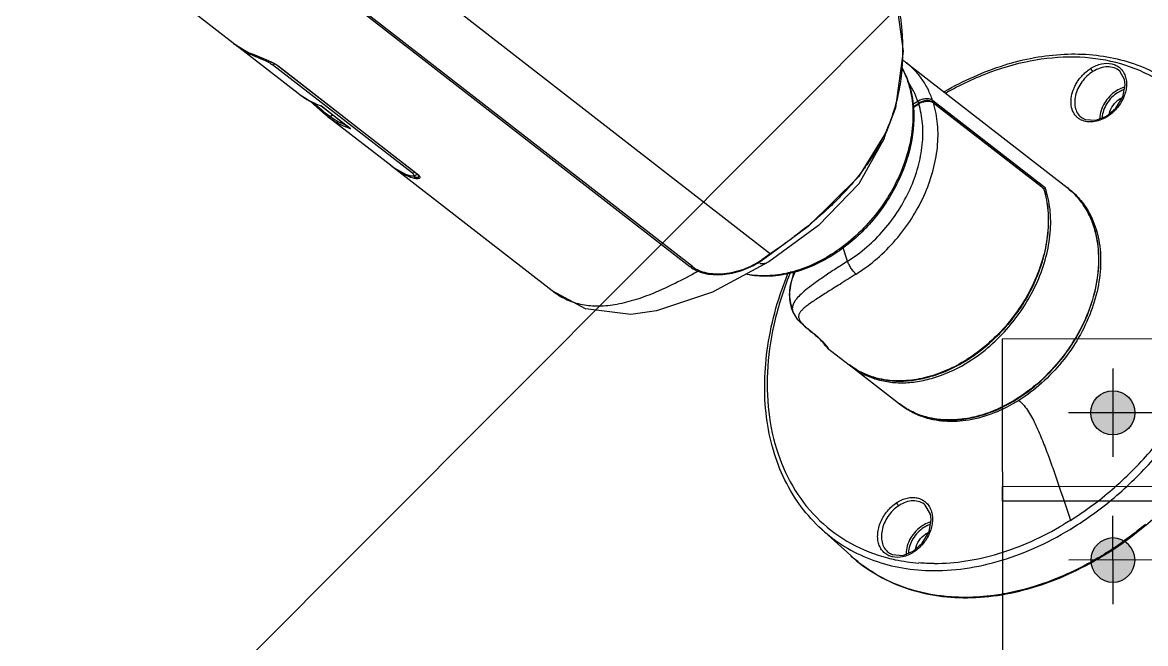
# Model space of a CAD drawing. Header units: feet. Extents: x -99009 to 3252343, y -11094690 to 9035152.
# Drawn here: x 2482105 to 2482868, y -1962481 to -1962059 of the extents above; entities that cross this region are included whole.
import ezdxf

# ---------------------------------------------------------------- set-up
doc = ezdxf.new("R2010")
doc.units = ezdxf.units.FT
doc.layers.add('1', color=1, linetype='Continuous')
doc.layers.add('ASSEM_MEMBER_1', color=7, linetype='Continuous')

# ---------------------------------------------------------------- blocks, each defined once
blk = doc.blocks.new('24')
h = blk.add_hatch(color=7)
h.dxf.hatch_style = 1
edge = h.paths.add_edge_path()
edge.add_ellipse((0, 0), major_axis=(15, 0), ratio=1, start_angle=0, end_angle=360)
at = {"color": 1}
for p, q in [((0, 30), (0, -30)), ((-30, 0), (30, 0))]:
    blk.add_line(p, q, dxfattribs=at)
at = {"color": 7}
blk.add_circle((0, 0), 15, dxfattribs=at)
blk = doc.blocks.new('zw$CD60')
at = {"color": 1}
for p, rotation in [((-50, 50), 270), ((50, -50), 90.00000000000001)]:
    blk.add_blockref('24', p, dxfattribs=dict(at, rotation=rotation))
at = {"color": 1, "xscale": -1}
for p, rotation in [((50, 50), 89.99999999999982), ((-50, -50), 270)]:
    blk.add_blockref('24', p, dxfattribs=dict(at, rotation=rotation))
blk = doc.blocks.new('WEDFWEFWEFEWFWE')
at = {"color": 1}
blk.add_lwpolyline([(1053661.28, 482083.91), (1053661.28, 482803.91), (1053911.28, 482803.91), (1053911.28, 482083.91)], close=True, dxfattribs=at)
at = {"color": 4}
for points in [[(1053783.78, 482703.91), (1053788.78, 482703.91), (1053788.78, 482803.91), (1053783.78, 482803.91)], [(1053783.78, 482183.91), (1053788.78, 482183.91), (1053788.78, 482083.91), (1053783.78, 482083.91)]]:
    blk.add_lwpolyline(points, close=True, dxfattribs=at)
at = {"color": 3}
blk.add_lwpolyline([(1053661.28, 482183.91), (1053911.28, 482183.91), (1053911.28, 482193.91), (1053788.78, 482193.91), (1053788.78, 482693.91), (1053911.28, 482693.91), (1053911.28, 482703.91), (1053661.28, 482703.91), (1053661.28, 482693.91), (1053783.78, 482693.91), (1053783.78, 482193.91), (1053661.28, 482193.91)], close=True, dxfattribs=at)
at = {"color": 1, "rotation": 180}
blk.add_blockref('zw$CD60', (1053786.28, 482703.91), dxfattribs=at)
at = {"color": 1, "xscale": -1}
blk.add_blockref('zw$CD60', (1053786.28, 482183.91), dxfattribs=at)
blk = doc.blocks.new('CAMERA 01')
at = {"layer": 'ASSEM_MEMBER_1', "color": 7, "linetype": 'Continuous', "transparency": 33554684}
for p, q in [((1848854.98, -2147.44), (1848854.99, -2147.44)), ((1848838.86, -2184.79), (1848838.84, -2184.78)), ((1848927.57, -2272.76), (1848801.73, -2215.92)), ((1848807.99, -2230.5), (1848806.28, -2230.64)), ((1848806.57, -2230.68), (1848806.28, -2230.64)), ((1848808.55, -2229.11), (1848896.85, -2268.99)), ((1848888.85, -2266.48), (1848810.25, -2230.98)), ((1848810.64, -2231.02), (1848810.25, -2230.98)), ((1848895.48, -2269.34), (1848810.64, -2231.02)), ((1848895.09, -2269.3), (1848888.85, -2266.48)), ((1848895.09, -2269.3), (1848895.48, -2269.34)), ((1848898.8, -2283.52), (1848899.18, -2278.44)), ((1848899.21, -2283.32), (1848899.6, -2278.21)), ((1848900.92, -2278.14), (1848900.58, -2282.67)), ((1848690.96, -2313.01), (1848690.95, -2313.19)), ((1848690.98, -2313.01), (1848690.95, -2313.19)), ((1848730.08, -2330.99), (1848730.09, -2330.74)), ((1848730.1, -2330.98), (1848730.09, -2330.74)), ((1848730.35, -2330.79), (1848730.34, -2330.98)), ((1848730.37, -2330.79), (1848730.34, -2330.98)), ((1848827.2, -2371.1), (1848837.26, -2369.35)), ((1848725.2, -2385.21), (1848725.26, -2385.23)), ((1848725.25, -2385.24), (1848725.31, -2385.26)), ((1848762.8, -2402.19), (1848725.26, -2385.23)), ((1848725.38, -2384.94), (1848725.43, -2384.98)), ((1848656.06, -2401.89), (1848656.07, -2401.89)), ((1848762.74, -2402.16), (1848762.8, -2402.19)), ((1848781.47, -2410.62), (1848764.65, -2403.02)), ((1848784.82, -2411.31), (1848784.79, -2411.31)), ((1848784.81, -2411.31), (1848784.79, -2411.31)), ((1848794.76, -2414.6), (1848796.13, -2415.19)), ((1848796.13, -2415.19), (1848796.03, -2415.15)), ((1848796.08, -2415.17), (1848796.04, -2415.15)), ((1848796.13, -2415.19), (1848796.08, -2415.17)), ((1848796.13, -2415.19), (1848796.87, -2415.51)), ((1848796.87, -2415.51), (1848797.8, -2415.92)), ((1848797.8, -2415.92), (1848797.77, -2415.91)), ((1848797.8, -2415.92), (1848798.41, -2416.2)), ((1848798.41, -2416.2), (1848798.4, -2416.19)), ((1848798.41, -2416.2), (1848798.4, -2416.19)), ((1848798.41, -2416.2), (1848801.16, -2417.39)), ((1848801.24, -2417.42), (1848801.16, -2417.39)), ((1848855.79, -2414.59), (1848854.93, -2421.85)), ((1848856.22, -2414.68), (1848855.34, -2422.2)), ((1848856.19, -2414.96), (1848855.79, -2414.59)), ((1848856.24, -2414.67), (1848856.19, -2414.96)), ((1849190.21, -2565.82), (1848856.19, -2414.97)), ((1848814.47, -2419.9), (1848817.04, -2419.45)), ((1848854.93, -2421.85), (1848855.34, -2422.23)), ((1848638.73, -2438.69), (1848638.72, -2438.68)), ((1848674.52, -2471.74), (1848649.47, -2462.67)), ((1848873.25, -2465.91), (1849161.66, -2596.16)), ((1848873.95, -2467.45), (1849162.33, -2597.69)), ((1848903.23, -2557.9), (1848903.24, -2557.9)), ((1848903.24, -2557.9), (1849027.9, -2614.2)), ((1849014.54, -2601.43), (1849014.57, -2601.43)), ((1849015.56, -2601.62), (1849016.22, -2601.88)), ((1849125.5, -2651.14), (1849015.98, -2601.68)), ((1849016.22, -2601.88), (1849016.23, -2601.89)), ((1849016.23, -2601.89), (1849125.76, -2651.35)), ((1849016.87, -2602.18), (1849016.51, -2602.29)), ((1849018.14, -2604.48), (1849127.66, -2653.95)), ((1849019.58, -2608.81), (1849019.47, -2608.74)), ((1849019.47, -2608.74), (1849019.47, -2608.74)), ((1849027.9, -2614.2), (1849028.16, -2614.32)), ((1849029.98, -2615.14), (1849029.89, -2615.1)), ((1849029.98, -2615.14), (1849029.9, -2615.09)), ((1849029.98, -2615.14), (1849078.87, -2637.22)), ((1849087.44, -2637.75), (1849064.5, -2627.39)), ((1849064.85, -2627.59), (1849064.5, -2627.39)), ((1849064.85, -2627.59), (1849087.44, -2637.8)), ((1849077.42, -2636.54), (1849077.28, -2636.47)), ((1849078.86, -2637.22), (1849077.42, -2636.54)), ((1849078.45, -2635.82), (1849078.64, -2633.82)), ((1849087.46, -2637.77), (1849087.44, -2637.75)), ((1849087.46, -2637.77), (1849087.44, -2637.75)), ((1849087.44, -2637.79), (1849087.44, -2637.75)), ((1849100.73, -2647.07), (1849102.23, -2647.77)), ((1849102.23, -2647.77), (1849151.12, -2669.85)), ((1849125.76, -2651.36), (1849125.76, -2651.35)), ((1849125.76, -2651.36), (1849126.76, -2651.86)), ((1849139.84, -2662.29), (1849141.95, -2664.01)), ((1849142.05, -2664.07), (1849141.95, -2664.01)), ((1849141.95, -2664.01), (1849141.95, -2664.01)), ((1849142.05, -2664.07), (1849141.96, -2663.99)), ((1849142.05, -2664.07), (1849141.97, -2664)), ((1849152.86, -2670.64), (1849142.05, -2664.07)), ((1849150.8, -2669.71), (1849151.56, -2669.97)), ((1849153.2, -2670.79), (1849152.86, -2670.64)), ((1849153.2, -2670.79), (1849191.41, -2688.05))]:
    blk.add_line(p, q, dxfattribs=at)
for points in [[(1848832.25, -2169.58), (1848833.99, -2161.52), (1848838.59, -2153.68), (1848845.02, -2148.46), (1848848.52, -2147.16), (1848854.99, -2147.44)], [(1848838.84, -2184.78), (1848837.04, -2183.51), (1848833.16, -2177.3), (1848832.25, -2169.58)], [(1848810.64, -2231.02), (1848809.02, -2230.58), (1848807.99, -2230.5)], [(1849023.69, -2244.65), (1848985.77, -2252.68), (1848935.74, -2271.15), (1848904.25, -2293.7), (1848892.75, -2306.49), (1848874.34, -2337.78), (1848860.54, -2383.73), (1848855.79, -2414.59)], [(1848891.94, -2307.87), (1848889.04, -2310.61), (1848870.12, -2339.81), (1848857.82, -2377.24), (1848851.84, -2418.71)], [(1848632.33, -2423.66), (1848634.23, -2415.77), (1848638.98, -2408.04), (1848645.59, -2402.87), (1848649.17, -2401.58), (1848656.07, -2401.89)], [(1848781.47, -2410.62), (1848781.49, -2410.63), (1848782.75, -2411.07), (1848783.57, -2411.25), (1848784.32, -2411.36)], [(1848784.18, -2411.21), (1848784.18, -2411.21), (1848784.22, -2411.21), (1848784.3, -2411.22), (1848784.41, -2411.24), (1848784.57, -2411.27), (1848784.76, -2411.3), (1848785, -2411.35), (1848785.28, -2411.4), (1848785.62, -2411.48), (1848786.01, -2411.57), (1848786.46, -2411.68), (1848786.98, -2411.82), (1848787.57, -2411.99), (1848788.25, -2412.19), (1848789.02, -2412.43), (1848789.9, -2412.73), (1848790.9, -2413.08), (1848792.03, -2413.5), (1848793.31, -2414.01), (1848794.76, -2414.6)], [(1848784.32, -2411.36), (1848785.16, -2411.45), (1848785.65, -2411.49)], [(1848801.24, -2417.42), (1848807.94, -2419.62), (1848814.46, -2419.9)], [(1848638.72, -2438.68), (1848636.99, -2437.49), (1848633.09, -2431.31), (1848632.33, -2423.66)], [(1848851.84, -2418.71), (1848851.54, -2462.02), (1848858, -2501.49), (1848864.03, -2518.07), (1848881.8, -2543.59), (1848903.24, -2557.9)], [(1849014.58, -2601.43), (1849014.64, -2601.42), (1849015.56, -2601.62)], [(1849016.51, -2602.29), (1849015.66, -2603.4), (1849015.83, -2604.66), (1849016.59, -2605.93), (1849017.9, -2607.36), (1849019.47, -2608.74)], [(1849019.47, -2608.74), (1849027.25, -2613.81), (1849029.99, -2615.13)], [(1849077.41, -2636.54), (1849080.93, -2638.11), (1849088.09, -2640.87), (1849093.83, -2642.95)], [(1849087.44, -2637.79), (1849091.06, -2640.99), (1849095.77, -2644.32), (1849100.73, -2647.07)], [(1849126.76, -2651.86), (1849131.3, -2655.05), (1849134.03, -2657.31), (1849139.84, -2662.29)], [(1849141.95, -2664.01), (1849148.84, -2668.6), (1849152.87, -2670.64)]]:
    blk.add_lwpolyline(points, dxfattribs=at)
for centre, radius, start, end in [((1848853.79, -2170.92), 22.22, 176.27115, 177.47435), ((1848778.82, -2265.22), 54.54, 82.94668, 89.0439), ((1848781.1, -2261.64), 50.15, 68.20511, 73.34718), ((1848779.67, -2260.55), 49.79, 63.69905, 66.43843), ((1848781.22, -2261.32), 49.82, 67.4742, 68.19796), ((1848781.22, -2261.33), 49.83, 65.6925, 67.47407), ((1848820.77, -2294.55), 65.44, 102.53262, 102.74607), ((1848851.36, -2339.87), 121.5, 142.84149, 149.73006), ((1848848.07, -2337.49), 117.44, 142.30168, 142.79572), ((1848893.42, -2272.97), 4.03, 60.84568, 65.64935), ((1848818.22, -2328.12), 249.05, 167.85355, 170.23751), ((1848854.25, -2341.56), 124.85, 149.72897, 154.98113), ((1848925.76, -2334.09), 57, 89.41148, 93.69551), ((1848925.76, -2332.84), 55.74, 88.57269, 89.40375), ((1848905.58, -2321.43), 53.41, 61.7577, 65.70937), ((1849006.63, -2404.56), 150.78, 119.11471, 121.60039), ((1848811.31, -2326.92), 242.04, 170.23936, 173.85531), ((1848854.23, -2341.57), 124.84, 154.97262, 161.12982), ((1848802.76, -2325.93), 233.44, 173.87218, 175.69694), ((1848851.23, -2340.59), 121.68, 161.11136, 166.57717), ((1848799.51, -2321.13), 109.11, 175.70389, 175.83556), ((1848819.84, -2336.04), 219.53, 175.70145, 177.17524), ((1849008.79, -2395.25), 145.7, 148.71478, 152.61128), ((1848837.72, -2338.39), 107.97, 175.70634, 175.94096), ((1848741.15, -2330.77), 171.34, 192.39806, 197.79328), ((1848790.81, -2351.46), 58.23, 215.06441, 222.71759), ((1848785.47, -2357.02), 50.49, 233.00292, 245.64729), ((1848783.54, -2356.29), 50.36, 245.69087, 247.65314), ((1848783.53, -2356.3), 50.35, 247.65328, 247.99416), ((1848735.01, -2354.14), 131.68, 207.58303, 212.05384), ((1848785.66, -2401.76), 9.58, 261.95016, 262.53828), ((1848781.7, -2428.2), 17.17, 79.62503, 80.07326), ((1848774.35, -2457.56), 47.46, 71.77662, 72.47702), ((1848741.85, -2538.77), 135.15, 65.68839, 66.32726), ((1848720.85, -2588.27), 188.74, 65.94951, 66.49285), ((1848829.74, -2344.25), 78.3, 245.67802, 246.51871), ((1848817.47, -2373.9), 46.21, 248.90527, 249.49621), ((1848816.56, -2376.33), 43.62, 249.50062, 249.63488), ((1848646.24, -2424.57), 14.63, 176.13005, 177.97819), ((1848906.64, -2427.95), 52.06, 173.27966, 173.62681), ((1848685.25, -2363.88), 105.07, 236.46272, 250.08763), ((1848882.32, -2448.99), 20.27, 241.73973, 245.61874), ((1849045.08, -2573.67), 43.94, 230.85941, 233.92091), ((1849036.83, -2587.39), 27.51, 230.86016, 231.15581), ((1849050.07, -2565.17), 53.81, 244.26191, 245.67701), ((1849049.97, -2565.38), 53.58, 244.57129, 244.96361), ((1849050.23, -2564.8), 54.21, 244.96425, 245.67447), ((1849050.48, -2564.26), 54.8, 245.67366, 245.9691), ((1849096.1, -2596.11), 44.47, 224.70552, 225.22969), ((1849099.45, -2596.41), 44.65, 241.94183, 243.15018), ((1849121.58, -2602.94), 48.76, 225.58845, 231.62452), ((1849121.82, -2602.64), 49.14, 231.62374, 234.30556), ((1849122.92, -2657.34), 6.71, 65.34889, 67.37793), ((1849122, -2659.33), 8.9, 63.02384, 65.32974), ((1849170.71, -2624.23), 49.58, 231.94231, 234.18489), ((1849174.36, -2618.27), 56.57, 241.65191, 243.99749), ((1849175.2, -2616.56), 58.48, 243.99251, 245.339), ((1849177.61, -2616.78), 59.27, 245.11079, 245.67402)]:
    blk.add_arc(centre, radius, start, end, dxfattribs=at)
for points, knots in [([(1848569.47, -2308.66), (1848571.15, -2285.45), (1848579.01, -2250.56), (1848598.21, -2207.6), (1848616.83, -2177.53), (1848638.92, -2150.89), (1848663.81, -2128.55), (1848690.68, -2111.26), (1848709.91, -2103.27), (1848719.55, -2100.39)], [0, 0, 0, 0, 0.257572, 0.389236, 0.519953, 0.647795, 0.771105, 0.888685, 1, 1, 1, 1]), ([(1848600.93, -2319.59), (1848601.82, -2307.82), (1848605.5, -2284.13), (1848616.12, -2249.57), (1848631.62, -2216.66), (1848651.37, -2186.53), (1848674.73, -2160.35), (1848700.81, -2138.99), (1848728.76, -2123.32), (1848757.56, -2113.87), (1848786.2, -2111.17), (1848809.18, -2114.68), (1848826.11, -2120.89), (1848842.05, -2129.27), (1848860.08, -2143.88), (1848877.18, -2166.92), (1848889.42, -2194.56), (1848896.36, -2225.74), (1848897.35, -2247.64), (1848896.99, -2258.83)], [0, 0, 0, 0, 0.069688, 0.141021, 0.21283, 0.28389, 0.353034, 0.419327, 0.482114, 0.541242, 0.597057, 0.650547, 0.67691, 0.703265, 0.756654, 0.812313, 0.871244, 0.933858, 1, 1, 1, 1]), ([(1848898.35, -2259.05), (1848898.91, -2244.27), (1848897.53, -2222.25), (1848890.68, -2194.43), (1848883.32, -2175.41), (1848873.76, -2158.2), (1848862.12, -2143.1), (1848848.59, -2130.36), (1848838.38, -2123.56), (1848833.09, -2120.66)], [0, 0, 0, 0, 0.275776, 0.406908, 0.533216, 0.654952, 0.772689, 0.887322, 1, 1, 1, 1]), ([(1848865.85, -2163.77), (1848866.04, -2161.17), (1848865.66, -2156.15), (1848862.96, -2150.56), (1848859.63, -2147.53), (1848856.76, -2146.05), (1848853.57, -2145.35), (1848850.21, -2145.56), (1848846.8, -2146.49), (1848843.49, -2148.24), (1848840.39, -2150.68), (1848836.63, -2154.76), (1848833.81, -2159.79), (1848832.15, -2165.24), (1848831.7, -2168.06), (1848831.61, -2169.47)], [0, 0, 0, 0, 0.130392, 0.246208, 0.300078, 0.352782, 0.40592, 0.461165, 0.519442, 0.581375, 0.647006, 0.715564, 0.85783, 0.929561, 1, 1, 1, 1]), ([(1848842.47, -2150.63), (1848842.5, -2150.83), (1848842.64, -2151.65), (1848842.72, -2152.47), (1848842.75, -2153.1)], [0, 0, 0, 0, 0.246279, 1, 1, 1, 1]), ([(1848843.77, -2149.54), (1848843.89, -2150.02), (1848844.3, -2152.03), (1848844.36, -2154.12), (1848844.24, -2155.67)], [0, 0, 0, 0, 0.241246, 1, 1, 1, 1]), ([(1848854.99, -2147.44), (1848856.35, -2147.93), (1848858.96, -2149.54), (1848861.75, -2153.36), (1848863.29, -2158.2), (1848863.43, -2161.73), (1848863.3, -2163.54)], [0, 0, 0, 0, 0.223947, 0.460322, 0.718639, 1, 1, 1, 1]), ([(1848842.72, -2155.53), (1848842.45, -2158.99), (1848840.29, -2165.71), (1848835.53, -2171), (1848832.69, -2172.77)], [0, 0, 0, 0, 0.50948, 1, 1, 1, 1]), ([(1848832.78, -2167.1), (1848834.36, -2165.8), (1848836.96, -2162.43), (1848838.15, -2158.36), (1848838.3, -2156.29)], [0, 0, 0, 0, 0.496047, 1, 1, 1, 1]), ([(1848844.24, -2155.67), (1848844.1, -2157.58), (1848843.3, -2161.42), (1848840.16, -2168.31), (1848836.07, -2172.64), (1848832.86, -2174.43)], [0, 0, 0, 0, 0.253941, 0.513307, 1, 1, 1, 1]), ([(1848838.3, -2156.29), (1848838.32, -2156.14), (1848838.35, -2155.55), (1848838.35, -2154.95), (1848838.32, -2154.5)], [0, 0, 0, 0, 0.253081, 1, 1, 1, 1]), ([(1848842.75, -2153.1), (1848842.76, -2153.3), (1848842.79, -2154.11), (1848842.76, -2154.92), (1848842.72, -2155.53)], [0, 0, 0, 0, 0.246839, 1, 1, 1, 1]), ([(1848837.79, -2185.97), (1848838.38, -2186.41), (1848839.63, -2187.18), (1848842.4, -2188.22), (1848846.29, -2188.5), (1848851.01, -2187.14), (1848855.53, -2184.35), (1848858.79, -2180.99), (1848861.11, -2177.86), (1848862.62, -2175.25), (1848863.84, -2172.47), (1848864.83, -2169.62), (1848865.56, -2166.72), (1848865.82, -2164.75), (1848865.85, -2163.77)], [0, 0, 0, 0, 0.051745, 0.103011, 0.207376, 0.319994, 0.443654, 0.577604, 0.647343, 0.718131, 0.78954, 0.8607, 0.931238, 1, 1, 1, 1]), ([(1848863.3, -2163.54), (1848863.05, -2167), (1848861.11, -2173.8), (1848855.97, -2180.79), (1848850.68, -2184.5), (1848846.58, -2186.03), (1848842.49, -2186.23), (1848839.97, -2185.4), (1848838.86, -2184.79)], [0, 0, 0, 0, 0.278488, 0.552186, 0.677709, 0.792543, 0.898296, 1, 1, 1, 1]), ([(1848863.3, -2163.54), (1848863.69, -2163.7), (1848864.55, -2163.84), (1848865.41, -2163.85), (1848865.85, -2163.77)], [0, 0, 0, 0, 0.488652, 1, 1, 1, 1]), ([(1848831.58, -2169.94), (1848831.45, -2171.58), (1848831.65, -2174.79), (1848832.75, -2179.31), (1848834.79, -2183.16), (1848836.73, -2185.17), (1848837.79, -2185.97)], [0, 0, 0, 0, 0.276915, 0.536636, 0.776895, 1, 1, 1, 1]), ([(1848832.25, -2169.58), (1848832.24, -2169.66), (1848832.1, -2169.79), (1848831.86, -2169.88), (1848831.69, -2169.92), (1848831.58, -2169.94)], [0, 0, 0, 0, 0.319133, 0.606999, 1, 1, 1, 1]), ([(1848595.86, -2319.1), (1848596.75, -2307.18), (1848600.46, -2283.17), (1848611.21, -2248.15), (1848626.83, -2214.75), (1848640.28, -2194.13), (1848647.68, -2184.43)], [0, 0, 0, 0, 0.245392, 0.496618, 0.749584, 1, 1, 1, 1]), ([(1848779.73, -2210.68), (1848774.51, -2210.59), (1848763.66, -2211.94), (1848747.91, -2217.98), (1848732.87, -2227.75), (1848719.21, -2240.78), (1848707.52, -2256.49), (1848698.3, -2274.15), (1848691.99, -2292.99), (1848689.84, -2306.01), (1848689.35, -2312.48)], [0, 0, 0, 0, 0.105703, 0.218581, 0.339141, 0.466607, 0.599078, 0.734039, 0.868604, 1, 1, 1, 1]), ([(1848690.71, -2312.95), (1848691.28, -2305.34), (1848694.05, -2290.02), (1848702.42, -2268.22), (1848714.58, -2248.41), (1848729.8, -2231.82), (1848747.21, -2219.46), (1848763.03, -2213.26), (1848775.63, -2211.3), (1848784.74, -2211.31), (1848793.53, -2212.78), (1848799.08, -2214.73), (1848801.73, -2215.92)], [0, 0, 0, 0, 0.135406, 0.274049, 0.411941, 0.545221, 0.670883, 0.787506, 0.842734, 0.896217, 0.94844, 1, 1, 1, 1]), ([(1848795.48, -2213.59), (1848792.83, -2212.79), (1848787.33, -2211.63), (1848778.8, -2211.21), (1848770.06, -2212.1), (1848758.09, -2215.07), (1848743.26, -2222.08), (1848727.08, -2234.77), (1848713.01, -2251.15), (1848701.81, -2270.32), (1848694.1, -2291.18), (1848691.52, -2305.76), (1848690.96, -2313.01)], [0, 0, 0, 0, 0.051158, 0.103409, 0.157239, 0.213005, 0.330852, 0.457311, 0.590662, 0.727956, 0.865612, 1, 1, 1, 1]), ([(1848799.58, -2214.91), (1848798.47, -2214.43), (1848793.94, -2212.64), (1848789.14, -2211.54), (1848785.51, -2211.09)], [0, 0, 0, 0, 0.248612, 1, 1, 1, 1]), ([(1848728.49, -2330.14), (1848729.39, -2318.2), (1848733.7, -2300.25), (1848744.19, -2278.46), (1848754.31, -2263.46), (1848766.22, -2250.53), (1848779.51, -2240.15), (1848793.66, -2232.74), (1848803.63, -2229.9), (1848808.55, -2229.11)], [0, 0, 0, 0, 0.26109, 0.394356, 0.526023, 0.653865, 0.776071, 0.89151, 1, 1, 1, 1]), ([(1848730.09, -2330.74), (1848730.96, -2319.22), (1848735.02, -2301.92), (1848744.89, -2280.78), (1848754.43, -2266.11), (1848765.7, -2253.31), (1848778.33, -2242.81), (1848791.88, -2235), (1848801.5, -2231.7), (1848806.28, -2230.64)], [0, 0, 0, 0, 0.25937, 0.391799, 0.522938, 0.650729, 0.77346, 0.889996, 1, 1, 1, 1]), ([(1848806.33, -2230.73), (1848801.58, -2231.81), (1848792, -2235.12), (1848778.52, -2242.94), (1848765.94, -2253.43), (1848754.69, -2266.23), (1848745.17, -2280.89), (1848735.31, -2302.01), (1848731.23, -2319.29), (1848730.35, -2330.79)], [0, 0, 0, 0, 0.109675, 0.226061, 0.348773, 0.476625, 0.607872, 0.740425, 1, 1, 1, 1]), ([(1848810.24, -2230.98), (1848810, -2230.87), (1848809.41, -2230.7), (1848808.19, -2230.52), (1848807.2, -2230.54), (1848806.57, -2230.68)], [0, 0, 0, 0, 0.219462, 0.483609, 1, 1, 1, 1]), ([(1848808.55, -2229.11), (1848808.49, -2229.27), (1848808.39, -2229.75), (1848808.32, -2230.22), (1848808.29, -2230.53)], [0, 0, 0, 0, 0.36252, 1, 1, 1, 1]), ([(1848764.69, -2254.82), (1848765.47, -2254.05), (1848768.56, -2251.05), (1848771.84, -2248.25), (1848774.39, -2246.29)], [0, 0, 0, 0, 0.253368, 1, 1, 1, 1]), ([(1848755.14, -2265.68), (1848755.89, -2264.71), (1848758.9, -2260.94), (1848762.14, -2257.36), (1848764.69, -2254.82)], [0, 0, 0, 0, 0.252698, 1, 1, 1, 1]), ([(1848979.87, -2254.45), (1848977.59, -2255.09), (1848968.38, -2257.78), (1848959.3, -2260.92), (1848952.6, -2263.63)], [0, 0, 0, 0, 0.24693, 1, 1, 1, 1]), ([(1848952.6, -2263.63), (1848950.97, -2264.29), (1848944.39, -2267.06), (1848937.96, -2270.21), (1848933.26, -2272.83)], [0, 0, 0, 0, 0.246365, 1, 1, 1, 1]), ([(1848816.79, -2370.02), (1848817.67, -2358.26), (1848821.87, -2340.59), (1848832.09, -2319.07), (1848841.94, -2304.21), (1848853.57, -2291.32), (1848866.55, -2280.87), (1848880.42, -2273.27), (1848890.23, -2270.21), (1848895.09, -2269.3)], [0, 0, 0, 0, 0.260399, 0.393354, 0.524846, 0.652705, 0.775143, 0.891001, 1, 1, 1, 1]), ([(1848896.1, -2269.94), (1848896.04, -2269.89), (1848895.82, -2269.71), (1848895.58, -2269.55), (1848895.39, -2269.45)], [0, 0, 0, 0, 0.257874, 1, 1, 1, 1]), ([(1848895.48, -2269.34), (1848896.91, -2269.99), (1848898.29, -2271.8), (1848899.16, -2274.12), (1848899.59, -2275.91), (1848899.67, -2277.3), (1848899.6, -2278.21)], [0, 0, 0, 0, 0.463053, 0.59599, 0.731633, 1, 1, 1, 1]), ([(1848895.98, -2269.81), (1848896.05, -2269.6), (1848896.28, -2269.24), (1848896.66, -2269.02), (1848896.85, -2268.99)], [0, 0, 0, 0, 0.532684, 1, 1, 1, 1]), ([(1848899.18, -2278.44), (1848899.24, -2277.63), (1848899.17, -2275.97), (1848898.59, -2273.6), (1848897.59, -2271.52), (1848896.63, -2270.37), (1848896.1, -2269.94)], [0, 0, 0, 0, 0.26262, 0.528398, 0.778994, 1, 1, 1, 1]), ([(1848896.85, -2268.99), (1848899.52, -2268.57), (1848904.84, -2268.07), (1848912.76, -2268.45), (1848920.39, -2269.95), (1848925.23, -2271.7), (1848927.55, -2272.75)], [0, 0, 0, 0, 0.258401, 0.50983, 0.756212, 1, 1, 1, 1]), ([(1848896.85, -2268.99), (1848897.51, -2269.29), (1848898.78, -2270.35), (1848900.09, -2272.57), (1848900.89, -2275.26), (1848900.99, -2277.19), (1848900.92, -2278.14)], [0, 0, 0, 0, 0.207396, 0.454926, 0.727385, 1, 1, 1, 1]), ([(1848827.2, -2371.1), (1848828.02, -2360.28), (1848831.88, -2344.04), (1848841.26, -2324.25), (1848850.32, -2310.58), (1848861.01, -2298.72), (1848872.95, -2289.11), (1848885.7, -2282.11), (1848894.72, -2279.29), (1848899.18, -2278.44)], [0, 0, 0, 0, 0.260374, 0.393317, 0.524801, 0.652659, 0.775106, 0.890981, 1, 1, 1, 1]), ([(1848922.08, -2277.21), (1848916.99, -2277.54), (1848906.51, -2279.61), (1848891.47, -2286.33), (1848877.24, -2296.42), (1848864.38, -2309.43), (1848853.41, -2324.84), (1848842.01, -2347.5), (1848837.33, -2366.33), (1848836.39, -2378.87)], [0, 0, 0, 0, 0.106937, 0.221022, 0.342432, 0.470173, 0.602381, 0.736644, 1, 1, 1, 1]), ([(1848927.62, -2276.14), (1848923.44, -2278.71), (1848915.18, -2284.38), (1848903.65, -2294.44), (1848893.14, -2306.2), (1848887.08, -2314.99), (1848884.28, -2319.59)], [0, 0, 0, 0, 0.23787, 0.484374, 0.739121, 1, 1, 1, 1]), ([(1848927.54, -2277), (1848921.96, -2276.76), (1848910.33, -2277.99), (1848899.46, -2282.13), (1848894.17, -2284.83)], [0, 0, 0, 0, 0.484963, 1, 1, 1, 1]), ([(1848899.18, -2278.44), (1848899.24, -2278.43), (1848899.34, -2278.41), (1848899.49, -2278.35), (1848899.59, -2278.27), (1848899.6, -2278.21)], [0, 0, 0, 0, 0.356109, 0.642153, 1, 1, 1, 1]), ([(1848900.92, -2278.14), (1848900.7, -2278.18), (1848900.25, -2278.18), (1848899.81, -2278.12), (1848899.59, -2278.06)], [0, 0, 0, 0, 0.491898, 1, 1, 1, 1]), ([(1848900.92, -2278.14), (1848903.43, -2277.74), (1848908.45, -2277.29), (1848913.48, -2277.56), (1848915.93, -2277.88)], [0, 0, 0, 0, 0.506957, 1, 1, 1, 1]), ([(1848894.17, -2284.83), (1848886.15, -2288.91), (1848874.86, -2297.2), (1848862.22, -2310.93), (1848850.87, -2326.83), (1848840.35, -2349.1), (1848836.31, -2368.45), (1848835.58, -2378.09)], [0, 0, 0, 0, 0.235868, 0.360542, 0.48819, 0.74656, 1, 1, 1, 1]), ([(1848649.47, -2462.68), (1848642.93, -2460.31), (1848630.2, -2454.22), (1848613.15, -2441.39), (1848598.47, -2425.18), (1848586.48, -2405.98), (1848577.41, -2384.21), (1848569.26, -2351.8), (1848568.22, -2325.95), (1848569.47, -2308.66)], [0, 0, 0, 0, 0.112215, 0.225608, 0.341961, 0.462699, 0.58876, 0.720556, 1, 1, 1, 1]), ([(1848569.98, -2308.42), (1848569.81, -2310.73), (1848569.26, -2319.9), (1848569.27, -2329.09), (1848569.62, -2335.94)], [0, 0, 0, 0, 0.253162, 1, 1, 1, 1]), ([(1848689.35, -2312.48), (1848686.25, -2311.19), (1848679.3, -2309.93), (1848668.69, -2310.02), (1848657.7, -2310.95), (1848646.51, -2312.33), (1848635.19, -2313.95), (1848619.98, -2316.34), (1848608.56, -2318.27), (1848600.93, -2319.59)], [0, 0, 0, 0, 0.113065, 0.232414, 0.356363, 0.482954, 0.611066, 0.740162, 1, 1, 1, 1]), ([(1848689.35, -2312.48), (1848688.88, -2318.75), (1848689.02, -2331.04), (1848692.63, -2348.53), (1848698.54, -2361.48), (1848704.8, -2370.22), (1848708.4, -2374.01), (1848710.3, -2375.73)], [0, 0, 0, 0, 0.274187, 0.532283, 0.773263, 0.888189, 1, 1, 1, 1]), ([(1848725.2, -2385.21), (1848722.32, -2383.9), (1848716.74, -2380.71), (1848709.34, -2374.38), (1848703, -2366.64), (1848697.85, -2357.66), (1848693.97, -2347.61), (1848690.52, -2332.8), (1848690.12, -2321.06), (1848690.69, -2313.2)], [0, 0, 0, 0, 0.11192, 0.22555, 0.342393, 0.463613, 0.589947, 0.721685, 1, 1, 1, 1]), ([(1848690.95, -2313.19), (1848690.36, -2321.06), (1848690.73, -2332.83), (1848694.16, -2347.68), (1848698.01, -2357.74), (1848703.13, -2366.71), (1848709.43, -2374.43), (1848716.79, -2380.73), (1848722.34, -2383.91), (1848725.2, -2385.21)], [0, 0, 0, 0, 0.279384, 0.411431, 0.537877, 0.658992, 0.775521, 0.888664, 1, 1, 1, 1]), ([(1848730.05, -2330.3), (1848730.17, -2328.81), (1848730.75, -2322.77), (1848731.82, -2316.78), (1848732.88, -2312.34)], [0, 0, 0, 0, 0.246769, 1, 1, 1, 1]), ([(1848615.63, -2420.29), (1848611.65, -2413.22), (1848604.77, -2397.98), (1848598.08, -2373.22), (1848594.9, -2346.61), (1848595.16, -2328.36), (1848595.86, -2319.1)], [0, 0, 0, 0, 0.232971, 0.477533, 0.73357, 1, 1, 1, 1]), ([(1848618.3, -2415.11), (1848614.94, -2408.7), (1848609.11, -2395.02), (1848603.29, -2373.01), (1848600.29, -2349.51), (1848600.18, -2333.39), (1848600.58, -2325.22)], [0, 0, 0, 0, 0.234496, 0.47952, 0.735007, 1, 1, 1, 1]), ([(1848762.74, -2402.16), (1848759.88, -2400.86), (1848754.33, -2397.68), (1848746.97, -2391.38), (1848740.67, -2383.66), (1848735.55, -2374.69), (1848731.7, -2364.63), (1848728.28, -2349.79), (1848727.9, -2338.02), (1848728.49, -2330.14)], [0, 0, 0, 0, 0.111336, 0.224479, 0.341008, 0.462124, 0.588569, 0.720616, 1, 1, 1, 1]), ([(1848764.65, -2403.02), (1848761.76, -2401.72), (1848756.18, -2398.53), (1848748.76, -2392.2), (1848742.41, -2384.47), (1848737.25, -2375.48), (1848733.37, -2365.43), (1848729.91, -2350.6), (1848729.5, -2338.85), (1848730.08, -2330.99)], [0, 0, 0, 0, 0.111926, 0.22555, 0.342387, 0.463599, 0.589929, 0.72167, 1, 1, 1, 1]), ([(1848730.12, -2346.69), (1848730, -2345.39), (1848729.66, -2340.08), (1848729.74, -2334.75), (1848730.02, -2330.74)], [0, 0, 0, 0, 0.24584, 1, 1, 1, 1]), ([(1848730.34, -2330.98), (1848729.96, -2336.03), (1848729.9, -2345.96), (1848732.02, -2360.35), (1848736.31, -2373.49), (1848740.66, -2381.36), (1848743.15, -2384.91)], [0, 0, 0, 0, 0.26905, 0.525924, 0.769454, 1, 1, 1, 1]), ([(1848879.43, -2328.22), (1848878.31, -2330.38), (1848874.06, -2339.09), (1848870.59, -2348.17), (1848868.36, -2355.07)], [0, 0, 0, 0, 0.250613, 1, 1, 1, 1]), ([(1848569.62, -2335.94), (1848569.76, -2338.65), (1848570.5, -2349.26), (1848572.1, -2359.82), (1848573.8, -2367.56)], [0, 0, 0, 0, 0.254923, 1, 1, 1, 1]), ([(1848868.36, -2355.07), (1848867.95, -2356.33), (1848866.37, -2361.37), (1848864.97, -2366.46), (1848864.01, -2370.29)], [0, 0, 0, 0, 0.25094, 1, 1, 1, 1]), ([(1848816.79, -2370.02), (1848816.47, -2374.24), (1848815.9, -2382.14), (1848815.2, -2391.64), (1848814.67, -2398.35), (1848814.28, -2402.65), (1848813.87, -2406.42), (1848813.41, -2409.68), (1848812.88, -2412.43), (1848812.21, -2414.68), (1848811.36, -2416.47), (1848810.38, -2417.59), (1848809.46, -2418.16), (1848808.36, -2418.56), (1848806.62, -2418.65), (1848804.16, -2418.18), (1848802.38, -2417.59), (1848801.38, -2417.22)], [0, 0, 0, 0, 0.219511, 0.411363, 0.494853, 0.569525, 0.635218, 0.692029, 0.740311, 0.780612, 0.813955, 0.842433, 0.856091, 0.870213, 0.902601, 0.944737, 1, 1, 1, 1]), ([(1848816.79, -2370.02), (1848817.46, -2370.33), (1848819.1, -2370.83), (1848821.78, -2371.26), (1848824.57, -2371.38), (1848826.39, -2371.24), (1848827.2, -2371.1)], [0, 0, 0, 0, 0.209541, 0.483271, 0.766526, 1, 1, 1, 1]), ([(1848827.2, -2371.1), (1848826.96, -2374.29), (1848826.47, -2380.4), (1848825.6, -2389.1), (1848824.66, -2396.83), (1848823.61, -2403.49), (1848822.43, -2409.02), (1848821.22, -2412.9), (1848820.06, -2415.4), (1848819.14, -2416.9), (1848818.09, -2418.11), (1848817.29, -2418.75), (1848816.87, -2419.01)], [0, 0, 0, 0, 0.192235, 0.368594, 0.52535, 0.660465, 0.773459, 0.865294, 0.904098, 0.938848, 0.970399, 1, 1, 1, 1]), ([(1848864.01, -2370.29), (1848862.18, -2377.63), (1848859.18, -2392.38), (1848857.1, -2407.27), (1848856.22, -2414.68)], [0, 0, 0, 0, 0.503487, 1, 1, 1, 1]), ([(1848710.3, -2375.73), (1848712.5, -2377.74), (1848717.23, -2381.37), (1848722.52, -2384.12), (1848725.25, -2385.24)], [0, 0, 0, 0, 0.502844, 1, 1, 1, 1]), ([(1848835.58, -2378.09), (1848835.17, -2383.56), (1848835.17, -2394.34), (1848837.81, -2409.89), (1848843.02, -2423.97), (1848848.28, -2432.23), (1848851.27, -2435.87)], [0, 0, 0, 0, 0.268916, 0.525469, 0.768816, 1, 1, 1, 1]), ([(1848836.39, -2378.87), (1848835.98, -2384.24), (1848835.96, -2394.8), (1848838.45, -2410.03), (1848843.38, -2423.78), (1848848.34, -2431.88), (1848851.17, -2435.46)], [0, 0, 0, 0, 0.270464, 0.527748, 0.770683, 1, 1, 1, 1]), ([(1848578, -2383.13), (1848578.68, -2385.22), (1848581.48, -2393.35), (1848584.96, -2401.26), (1848587.93, -2406.94)], [0, 0, 0, 0, 0.254873, 1, 1, 1, 1]), ([(1848748.03, -2390.96), (1848748.57, -2391.55), (1848750.78, -2393.83), (1848753.19, -2395.92), (1848755.08, -2397.35)], [0, 0, 0, 0, 0.252592, 1, 1, 1, 1]), ([(1848666.7, -2418.25), (1848666.87, -2416.94), (1848666.86, -2414.32), (1848666.29, -2410.57), (1848665.05, -2407.19), (1848663.15, -2404.33), (1848660.7, -2402.09), (1848657.78, -2400.58), (1848654.52, -2399.87), (1848651.07, -2399.97), (1848647.57, -2400.9), (1848644.15, -2402.58), (1848640.94, -2404.97), (1848638.07, -2407.98), (1848635.56, -2411.44), (1848633.69, -2415.33), (1848632.3, -2419.38), (1848631.74, -2422.18), (1848631.64, -2423.58)], [0, 0, 0, 0, 0.065972, 0.128445, 0.187414, 0.243205, 0.297038, 0.350238, 0.404346, 0.460571, 0.519852, 0.582531, 0.648486, 0.717318, 0.787883, 0.859356, 0.93045, 1, 1, 1, 1]), ([(1848656.07, -2401.89), (1848657.45, -2402.39), (1848660.09, -2403.99), (1848662.9, -2407.83), (1848664.34, -2412.67), (1848664.38, -2416.16), (1848664.2, -2417.95)], [0, 0, 0, 0, 0.228321, 0.464921, 0.720965, 1, 1, 1, 1]), ([(1848587.93, -2406.94), (1848588.65, -2408.31), (1848591.58, -2413.68), (1848594.87, -2418.85), (1848597.53, -2422.56)], [0, 0, 0, 0, 0.253381, 1, 1, 1, 1]), ([(1848643.18, -2409.76), (1848642.91, -2413.31), (1848640.66, -2420.18), (1848635.69, -2425.53), (1848632.74, -2427.25)], [0, 0, 0, 0, 0.510755, 1, 1, 1, 1]), ([(1848644.71, -2409.9), (1848644.56, -2411.86), (1848643.73, -2415.8), (1848640.46, -2422.8), (1848636.2, -2427.17), (1848632.88, -2428.89)], [0, 0, 0, 0, 0.25473, 0.514746, 1, 1, 1, 1]), ([(1848839.12, -2408.51), (1848831.84, -2417.22), (1848816.34, -2433.27), (1848790.27, -2452.92), (1848762.63, -2466.95), (1848734.39, -2474.93), (1848706.48, -2476.36), (1848679.96, -2471.2), (1848655.95, -2459.45), (1848642.45, -2447.82), (1848636.45, -2441.26)], [0, 0, 0, 0, 0.145978, 0.285584, 0.417704, 0.542235, 0.660141, 0.773633, 0.885786, 1, 1, 1, 1]), ([(1848638.77, -2410.52), (1848638.78, -2410.37), (1848638.82, -2409.77), (1848638.81, -2409.16), (1848638.79, -2408.71)], [0, 0, 0, 0, 0.253133, 1, 1, 1, 1]), ([(1848642.96, -2405.02), (1848643, -2405.21), (1848643.12, -2405.97), (1848643.19, -2406.74), (1848643.22, -2407.33)], [0, 0, 0, 0, 0.246546, 1, 1, 1, 1]), ([(1848643.22, -2407.33), (1848643.23, -2407.53), (1848643.25, -2408.34), (1848643.23, -2409.15), (1848643.18, -2409.76)], [0, 0, 0, 0, 0.246841, 1, 1, 1, 1]), ([(1848644.28, -2403.95), (1848644.39, -2404.42), (1848644.77, -2406.38), (1848644.82, -2408.39), (1848644.71, -2409.9)], [0, 0, 0, 0, 0.241588, 1, 1, 1, 1]), ([(1848817.04, -2419.45), (1848819.01, -2419.11), (1848822.95, -2417.97), (1848828.46, -2414.99), (1848833.53, -2410.81), (1848836.45, -2407.39), (1848837.82, -2405.54)], [0, 0, 0, 0, 0.234633, 0.475958, 0.729696, 1, 1, 1, 1]), ([(1848837.85, -2405.99), (1848836.47, -2407.78), (1848833.53, -2411.06), (1848828.47, -2415.1), (1848822.95, -2417.99), (1848819.01, -2419.11), (1848817.04, -2419.45)], [0, 0, 0, 0, 0.266663, 0.519568, 0.762434, 1, 1, 1, 1]), ([(1848835.53, -2408.43), (1848835.75, -2408.31), (1848836.63, -2407.8), (1848837.48, -2407.23), (1848838.09, -2406.77)], [0, 0, 0, 0, 0.245843, 1, 1, 1, 1]), ([(1848632.88, -2421.62), (1848634.56, -2420.34), (1848637.34, -2416.9), (1848638.61, -2412.68), (1848638.77, -2410.52)], [0, 0, 0, 0, 0.494558, 1, 1, 1, 1]), ([(1848674.52, -2471.74), (1848681.02, -2474.09), (1848694.65, -2477.55), (1848715.98, -2478.79), (1848737.86, -2476.13), (1848767.74, -2467.34), (1848804.01, -2446.8), (1848828.39, -2423.3), (1848839.54, -2409.97)], [0, 0, 0, 0, 0.110733, 0.22385, 0.340766, 0.462479, 0.721326, 1, 1, 1, 1]), ([(1848784.29, -2410.81), (1848784.02, -2410.75), (1848783.53, -2410.65), (1848782.84, -2410.53), (1848782.35, -2410.46), (1848782.02, -2410.44), (1848781.82, -2410.42), (1848781.65, -2410.42), (1848781.52, -2410.43), (1848781.42, -2410.44), (1848781.35, -2410.46), (1848781.31, -2410.49), (1848781.33, -2410.54), (1848781.39, -2410.58), (1848781.44, -2410.6), (1848781.47, -2410.62)], [0, 0, 0, 0, 0.257002, 0.472986, 0.648216, 0.720618, 0.782772, 0.83452, 0.875741, 0.906415, 0.926848, 0.938844, 0.950393, 0.970047, 1, 1, 1, 1]), ([(1848784.66, -2411.28), (1848784.59, -2411.27), (1848784.46, -2411.25), (1848784.3, -2411.22), (1848784.18, -2411.21), (1848784.13, -2411.2), (1848784.07, -2411.2), (1848784.15, -2411.22), (1848784.2, -2411.23), (1848784.28, -2411.24), (1848784.32, -2411.25)], [0, 0, 0, 0, 0.264541, 0.467055, 0.608195, 0.688617, 0.709443, 0.748803, 0.845959, 1, 1, 1, 1]), ([(1848796.11, -2414.99), (1848793.86, -2414.01), (1848790.69, -2412.72), (1848786.71, -2411.43), (1848785.04, -2410.98), (1848784.29, -2410.81)], [0, 0, 0, 0, 0.587106, 0.816668, 1, 1, 1, 1]), ([(1848788.64, -2412.3), (1848787.87, -2412.05), (1848786.6, -2411.69), (1848785.31, -2411.4), (1848784.81, -2411.31)], [0, 0, 0, 0, 0.614568, 1, 1, 1, 1]), ([(1848796.03, -2415.15), (1848795.38, -2414.86), (1848793.13, -2413.9), (1848790.84, -2413.02), (1848789.2, -2412.48)], [0, 0, 0, 0, 0.290763, 1, 1, 1, 1]), ([(1848800.84, -2417.02), (1848800.65, -2416.94), (1848799.88, -2416.64), (1848799.12, -2416.32), (1848798.54, -2416.07)], [0, 0, 0, 0, 0.237692, 1, 1, 1, 1]), ([(1848597.53, -2422.56), (1848598.58, -2424.02), (1848602.83, -2429.69), (1848607.57, -2435), (1848611.37, -2438.68)], [0, 0, 0, 0, 0.253452, 1, 1, 1, 1]), ([(1848674.5, -2471.73), (1848668.43, -2469.54), (1848656.6, -2463.95), (1848640.6, -2452.32), (1848626.65, -2437.67), (1848619.04, -2426.32), (1848615.63, -2420.29)], [0, 0, 0, 0, 0.243071, 0.488445, 0.739766, 1, 1, 1, 1]), ([(1848636.45, -2441.26), (1848635.25, -2439.95), (1848630.51, -2434.51), (1848626.29, -2428.63), (1848623.4, -2424.02)], [0, 0, 0, 0, 0.246503, 1, 1, 1, 1]), ([(1848631.62, -2424.05), (1848631.4, -2426.66), (1848631.77, -2431.7), (1848634.52, -2437.32), (1848637.89, -2440.34), (1848640.8, -2441.8), (1848644.04, -2442.47), (1848647.45, -2442.23), (1848650.92, -2441.25), (1848654.29, -2439.46), (1848657.45, -2436.99), (1848661.31, -2432.89), (1848664.25, -2427.88), (1848666.06, -2422.45), (1848666.58, -2419.65), (1848666.7, -2418.25)], [0, 0, 0, 0, 0.129742, 0.245023, 0.298739, 0.351421, 0.404705, 0.460303, 0.519089, 0.581686, 0.647977, 0.71711, 0.859652, 0.930801, 1, 1, 1, 1]), ([(1848632.33, -2423.66), (1848632.32, -2423.76), (1848632.16, -2423.89), (1848631.91, -2423.99), (1848631.72, -2424.03), (1848631.62, -2424.05)], [0, 0, 0, 0, 0.327332, 0.613717, 1, 1, 1, 1]), ([(1848664.2, -2417.95), (1848663.86, -2421.39), (1848661.71, -2428.13), (1848656.34, -2434.98), (1848650.88, -2438.59), (1848646.65, -2440.04), (1848642.46, -2440.17), (1848639.87, -2439.32), (1848638.73, -2438.69)], [0, 0, 0, 0, 0.274201, 0.546446, 0.67258, 0.788999, 0.896814, 1, 1, 1, 1]), ([(1848664.2, -2417.95), (1848664.58, -2418.12), (1848665.42, -2418.3), (1848666.28, -2418.32), (1848666.7, -2418.25)], [0, 0, 0, 0, 0.490085, 1, 1, 1, 1]), ([(1848816.87, -2419.01), (1848816.51, -2419.23), (1848815.73, -2419.61), (1848814.9, -2419.82), (1848814.47, -2419.9)], [0, 0, 0, 0, 0.489304, 1, 1, 1, 1]), ([(1848851.84, -2418.71), (1848851.82, -2419.01), (1848851.8, -2420.27), (1848852.09, -2421.53), (1848852.44, -2422.42)], [0, 0, 0, 0, 0.243198, 1, 1, 1, 1]), ([(1848852.44, -2422.42), (1848852.51, -2422.6), (1848852.82, -2423.33), (1848853.21, -2424.03), (1848853.54, -2424.54)], [0, 0, 0, 0, 0.240316, 1, 1, 1, 1]), ([(1848872.72, -2466.84), (1848869.55, -2465.14), (1848865.28, -2461.2), (1848861, -2454.73), (1848857.28, -2446.85), (1848854.54, -2435.86), (1848854.39, -2426.69), (1848854.9, -2422.17)], [0, 0, 0, 0, 0.213749, 0.333609, 0.460916, 0.729484, 1, 1, 1, 1]), ([(1848873.25, -2465.91), (1848870.13, -2464.49), (1848865.84, -2460.83), (1848861.55, -2454.64), (1848857.74, -2446.87), (1848854.94, -2435.91), (1848854.81, -2426.72), (1848855.34, -2422.2)], [0, 0, 0, 0, 0.206645, 0.325585, 0.453378, 0.725472, 1, 1, 1, 1]), ([(1848611.37, -2438.68), (1848612.59, -2439.88), (1848617.57, -2444.5), (1848622.97, -2448.66), (1848627.2, -2451.46)], [0, 0, 0, 0, 0.25228, 1, 1, 1, 1]), ([(1848868.64, -2464.67), (1848868.51, -2470.33), (1848868.49, -2481.27), (1848869.37, -2497.07), (1848871.33, -2511.55), (1848874.58, -2524.55), (1848879.29, -2535.88), (1848885.67, -2545.37), (1848893.71, -2552.85), (1848899.97, -2556.42), (1848903.23, -2557.9)], [0, 0, 0, 0, 0.160734, 0.310947, 0.449435, 0.575769, 0.690717, 0.796784, 0.898234, 1, 1, 1, 1]), ([(1848873.27, -2465.92), (1848873.24, -2466.23), (1848873.28, -2466.85), (1848873.71, -2467.34), (1848873.95, -2467.45)], [0, 0, 0, 0, 0.542572, 1, 1, 1, 1]), ([(1849014.26, -2601.14), (1849014.1, -2601.12), (1849013.81, -2601.11), (1849013.41, -2601.19), (1849013.12, -2601.38), (1849012.88, -2601.79), (1849012.93, -2602.5), (1849013.5, -2603.84), (1849014.98, -2605.69), (1849016.47, -2607.03), (1849017.34, -2607.74)], [0, 0, 0, 0, 0.052684, 0.094797, 0.129895, 0.163409, 0.242223, 0.348244, 0.635525, 1, 1, 1, 1]), ([(1849014, -2602.04), (1849014, -2601.9), (1849014.09, -2601.58), (1849014.39, -2601.46), (1849014.54, -2601.43)], [0, 0, 0, 0, 0.479813, 1, 1, 1, 1]), ([(1849014.67, -2603.55), (1849014.48, -2603.29), (1849014.18, -2602.82), (1849014, -2602.27), (1849014, -2602.04)], [0, 0, 0, 0, 0.578207, 1, 1, 1, 1]), ([(1849015.26, -2601.38), (1849015.17, -2601.35), (1849014.84, -2601.25), (1849014.51, -2601.17), (1849014.26, -2601.14)], [0, 0, 0, 0, 0.279469, 1, 1, 1, 1]), ([(1849014.57, -2601.43), (1849014.79, -2601.4), (1849015.34, -2601.45), (1849015.86, -2601.62), (1849016.15, -2601.74)], [0, 0, 0, 0, 0.4118, 1, 1, 1, 1]), ([(1849015.51, -2604.55), (1849015.43, -2604.47), (1849015.14, -2604.15), (1849014.86, -2603.81), (1849014.67, -2603.55)], [0, 0, 0, 0, 0.267617, 1, 1, 1, 1]), ([(1849015.98, -2601.68), (1849015.92, -2601.65), (1849015.68, -2601.54), (1849015.44, -2601.45), (1849015.26, -2601.38)], [0, 0, 0, 0, 0.264786, 1, 1, 1, 1]), ([(1849018.14, -2604.48), (1849017.78, -2604.32), (1849017.28, -2604.12), (1849016.65, -2604.06), (1849016.33, -2604.11), (1849016.13, -2604.29), (1849016.07, -2604.55), (1849016.11, -2604.85), (1849016.23, -2605.19), (1849016.44, -2605.56), (1849016.82, -2606.13), (1849017.45, -2606.89), (1849018.38, -2607.81), (1849019.09, -2608.42), (1849019.47, -2608.72)], [0, 0, 0, 0, 0.151879, 0.202876, 0.240199, 0.26994, 0.300496, 0.337638, 0.383278, 0.437413, 0.499523, 0.644463, 0.812818, 1, 1, 1, 1]), ([(1849017.34, -2607.74), (1849017.4, -2607.77), (1849017.68, -2607.84), (1849017.98, -2607.73), (1849018.17, -2607.61)], [0, 0, 0, 0, 0.211325, 1, 1, 1, 1]), ([(1849018.42, -2602.83), (1849018.22, -2603.01), (1849017.9, -2603.53), (1849017.93, -2604.23), (1849018.14, -2604.48)], [0, 0, 0, 0, 0.448826, 1, 1, 1, 1]), ([(1849029.89, -2615.1), (1849028.98, -2614.68), (1849025.36, -2612.92), (1849021.94, -2610.71), (1849019.59, -2608.82)], [0, 0, 0, 0, 0.249792, 1, 1, 1, 1]), ([(1849064.78, -2627.68), (1849066.61, -2629.49), (1849070.56, -2632.78), (1849075, -2635.36), (1849077.28, -2636.47)], [0, 0, 0, 0, 0.503087, 1, 1, 1, 1]), ([(1849078.45, -2635.81), (1849077.55, -2635.37), (1849074.02, -2633.52), (1849070.71, -2631.23), (1849068.43, -2629.28)], [0, 0, 0, 0, 0.249365, 1, 1, 1, 1]), ([(1849077.28, -2636.47), (1849077.37, -2636.51), (1849077.59, -2636.55), (1849077.79, -2636.47), (1849077.89, -2636.42)], [0, 0, 0, 0, 0.451222, 1, 1, 1, 1]), ([(1849077.89, -2636.42), (1849078.07, -2636.32), (1849078.28, -2636.11), (1849078.42, -2635.88), (1849078.45, -2635.82)], [0, 0, 0, 0, 0.752851, 1, 1, 1, 1]), ([(1849091.6, -2641.38), (1849089.38, -2640.54), (1849085.22, -2638.96), (1849081.13, -2637.19), (1849079.28, -2636.25)], [0, 0, 0, 0, 0.534091, 1, 1, 1, 1]), ([(1849100.75, -2647.07), (1849100.09, -2646.75), (1849097.46, -2645.41), (1849094.94, -2643.84), (1849093.15, -2642.55)], [0, 0, 0, 0, 0.248958, 1, 1, 1, 1]), ([(1849127.83, -2652.45), (1849127.67, -2652.35), (1849127.09, -2651.98), (1849126.5, -2651.62), (1849126.04, -2651.39)], [0, 0, 0, 0, 0.265971, 1, 1, 1, 1]), ([(1849127.66, -2653.95), (1849127.5, -2653.74), (1849127.41, -2653.19), (1849127.6, -2652.72), (1849127.73, -2652.54)], [0, 0, 0, 0, 0.541935, 1, 1, 1, 1]), ([(1849140.15, -2663.27), (1849139.22, -2662.54), (1849137.26, -2660.95), (1849134.2, -2658.43), (1849131.49, -2656.29), (1849129.27, -2654.79), (1849128.18, -2654.18), (1849127.66, -2653.95)], [0, 0, 0, 0, 0.227448, 0.485666, 0.761085, 0.890865, 1, 1, 1, 1]), ([(1849131.18, -2654.9), (1849130.9, -2654.68), (1849129.81, -2653.83), (1849128.69, -2653.01), (1849127.83, -2652.45)], [0, 0, 0, 0, 0.25925, 1, 1, 1, 1]), ([(1849134.9, -2658.02), (1849134.6, -2657.76), (1849133.37, -2656.71), (1849132.13, -2655.66), (1849131.18, -2654.9)], [0, 0, 0, 0, 0.246327, 1, 1, 1, 1]), ([(1849141.97, -2664), (1849140.83, -2663.11), (1849138.47, -2661.12), (1849136.14, -2659.09), (1849134.9, -2658.02)], [0, 0, 0, 0, 0.46966, 1, 1, 1, 1]), ([(1849140.15, -2663.27), (1849140.19, -2663.29), (1849140.44, -2663.36), (1849140.71, -2663.26), (1849140.88, -2663.16)], [0, 0, 0, 0, 0.203319, 1, 1, 1, 1]), ([(1849141.7, -2664.43), (1849142.16, -2664.77), (1849144.04, -2666.07), (1849146, -2667.25), (1849147.5, -2668.06)], [0, 0, 0, 0, 0.251219, 1, 1, 1, 1])]:
    blk.add_open_spline(points, degree=3, knots=knots, dxfattribs=at)
for points in [[(1848797.49, -2415.6), (1848797.76, -2415.84), (1848798.07, -2416.04), (1848798.4, -2416.19)], [(1849015.98, -2601.68), (1849016.04, -2601.76), (1849016.13, -2601.84), (1849016.23, -2601.88)], [(1849016.23, -2601.88), (1849016.35, -2601.94), (1849016.49, -2601.95), (1849016.61, -2601.93)], [(1849019.2, -2609.18), (1849021.63, -2610.95), (1849024.25, -2612.47), (1849026.96, -2613.76)], [(1849125.76, -2651.35), (1849125.66, -2651.3), (1849125.57, -2651.23), (1849125.5, -2651.14)], [(1849126.14, -2651.4), (1849126.01, -2651.42), (1849125.88, -2651.4), (1849125.76, -2651.35)]]:
    blk.add_open_spline(points, degree=3, dxfattribs=at)

msp = doc.modelspace()

# ---------------------------------------------------------------- hatches: boundary and pattern name
h = msp.add_hatch()
h.set_pattern_fill('ACAD_ISO06W100', color=3, scale=250, angle=45.06505171, style=0)
h.set_pattern_definition([(45.06505, (3631160, -1324213.2), (-884.8864, 882.8794), [6000, -750, 125, -750, 125, -1625]), (45.06505, (3631160, -1324213.2), (-884.8864, 882.8794), [-8500, 125, -750])])
h.paths.add_polyline_path([(2509400.40593, -1941970.88363), (2508486.43847, -1941162.4145), (2460377.81695, -1941217.03545), (2459879.56432, -1942756.35235), (2459903.4081, -1963757.29307), (2460403.97546, -1964256.72506), (2508925.64567, -1964201.63515), (2509425.07766, -1963701.06779)])
h.paths.add_polyline_path([(2481953.05645, -1947942.20714), (2481959.13495, -1953295.98271), (2486170.4077, -1953291.20137), (2486164.3292, -1947937.4258)], flags=24)

# ---------------------------------------------------------------- linework, layer by layer
at = {"layer": '1'}
msp.add_arc((2520410.24778, -1978395.99612), 100000, 84.1346387202, 194.3871675539, dxfattribs=at)

# ---------------------------------------------------------------- block references
at = {"transparency": 33554684, "xscale": -1}
for name, p, rotation in [('CAMERA 01', (3348767.45077, -3595633.45393), 297.8608765568785), ('WEDFWEFWEFEWFWE', (1428562.80747, -1481386.92174), 180.0650517140735)]:
    msp.add_blockref(name, p, dxfattribs=dict(at, rotation=rotation))

doc.saveas('drawing.dxf')
